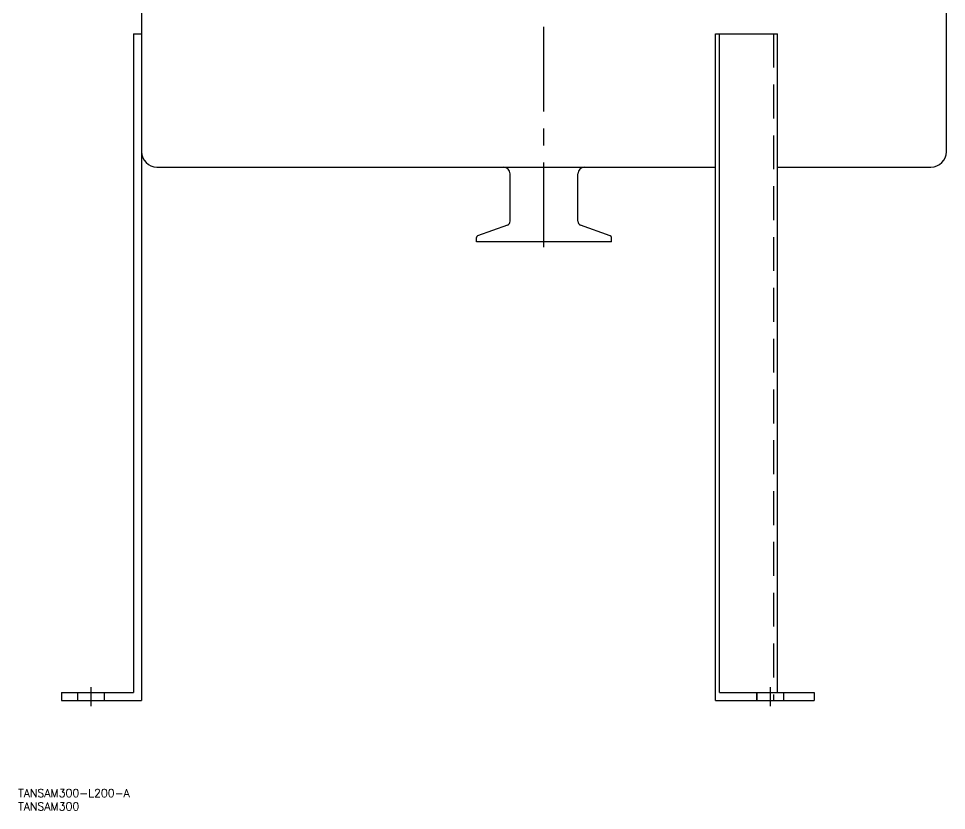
# Model space of a CAD drawing. Extents: x -197 to 717, y -801 to 189.
# Drawn here: x -196.9 to 150.8, y -801 to -504.2 of the extents above; entities that cross this region are included whole.
import ezdxf

# ---------------------------------------------------------------- set-up
doc = ezdxf.new("R2010")
doc.units = 0
doc.linetypes.add('CENTER', pattern=[50.8, 31.75, -6.35, 6.35, -6.35])
doc.linetypes.add('DASHED', pattern=[19.05, 12.7, -6.35])
doc.layers.get('0').update_dxf_attribs({"linetype": 'CONTINUOUS'})
doc.layers.add('CENTER', color=1, linetype='CONTINUOUS')
doc.styles.get("Standard").update_dxf_attribs({"font": 'txt.shx', "height": 3, "bigfont": 'bigfont.shx'})

msp = doc.modelspace()

# ---------------------------------------------------------------- linework, layer by layer
at = {"color": 7, "linetype": 'CONTINUOUS'}
for p, q in [((-150.8, -342.32), (-150.8, -759.88)), ((150.8, -554.08), (150.8, -342.32)), ((-153.8, -509.88), (-153.8, -756.88)), ((-153.8, -509.88), (-150.8, -509.88)), ((64.32, -759.88), (64.32, -509.88)), ((64.32, -509.88), (87.44, -509.88)), ((65.79, -756.88), (65.79, -509.88)), ((87.44, -756.88), (87.44, -509.88)), ((-145, -559.88), (64.32, -559.88)), ((-12.7, -580.19), (-12.7, -562.38)), ((-12.7, -580.19), (-12.7, -562.38)), ((12.7, -580.19), (12.7, -562.38)), ((12.7, -580.19), (12.7, -562.38)), ((87.44, -559.88), (145, -559.88)), ((-13.67, -581.57), (-24.86, -585.64)), ((24.86, -585.64), (13.67, -581.57)), ((-25.25, -587.88), (-25.25, -586.2)), ((25.25, -587.88), (25.25, -586.2)), ((25.25, -587.88), (-25.25, -587.88)), ((-180.8, -756.88), (-153.8, -756.88)), ((-180.8, -756.88), (-180.8, -759.88)), ((65.79, -756.88), (101.23, -756.88)), ((79.57, -756.88), (79.57, -759.88)), ((101.23, -756.88), (101.23, -759.88)), ((-180.8, -759.88), (-150.8, -759.88)), ((64.32, -759.88), (101.23, -759.88))]:
    msp.add_line(p, q, dxfattribs=at)
at = {"color": 3, "linetype": 'DASHED'}
for p, q in [((85.97, -509.88), (85.97, -759.88)), ((-174.8, -756.88), (-174.8, -759.88)), ((-164.8, -756.88), (-164.8, -759.88)), ((79.9, -759.88), (79.9, -756.88)), ((89.9, -759.88), (89.9, -756.88))]:
    msp.add_line(p, q, dxfattribs=at)
at = {"color": 7, "linetype": 'CONTINUOUS'}
for centre, radius, start, end in [((-145, -554.08), 5.8, 180, 270), ((145, -554.08), 5.8, 270, 0), ((-15.2, -562.38), 2.5, 0, 90), ((15.2, -562.38), 2.5, 90, 180), ((-14.17, -580.19), 1.47, 290, 0), ((14.17, -580.19), 1.47, 180, 250), ((-24.66, -586.2), 0.588, 110, 180), ((24.66, -586.2), 0.588, 0, 70)]:
    msp.add_arc(centre, radius, start, end, dxfattribs=at)
at = {"layer": 'CENTER', "color": 1, "linetype": 'CENTER'}
for p, q in [((0, -589.88), (0, -250.77)), ((-169.8, -754.88), (-169.8, -761.88)), ((84.9, -761.88), (84.9, -754.88))]:
    msp.add_line(p, q, dxfattribs=at)

# ---------------------------------------------------------------- texts
at = {"color": 7, "linetype": 'CONTINUOUS'}
for s, p in [('TANSAM300-L200-A', (-197, -796.04)), ('TANSAM300', (-197, -801.04))]:
    msp.add_text(s, height=3, dxfattribs=at).set_placement(p)

doc.saveas('drawing.dxf')
